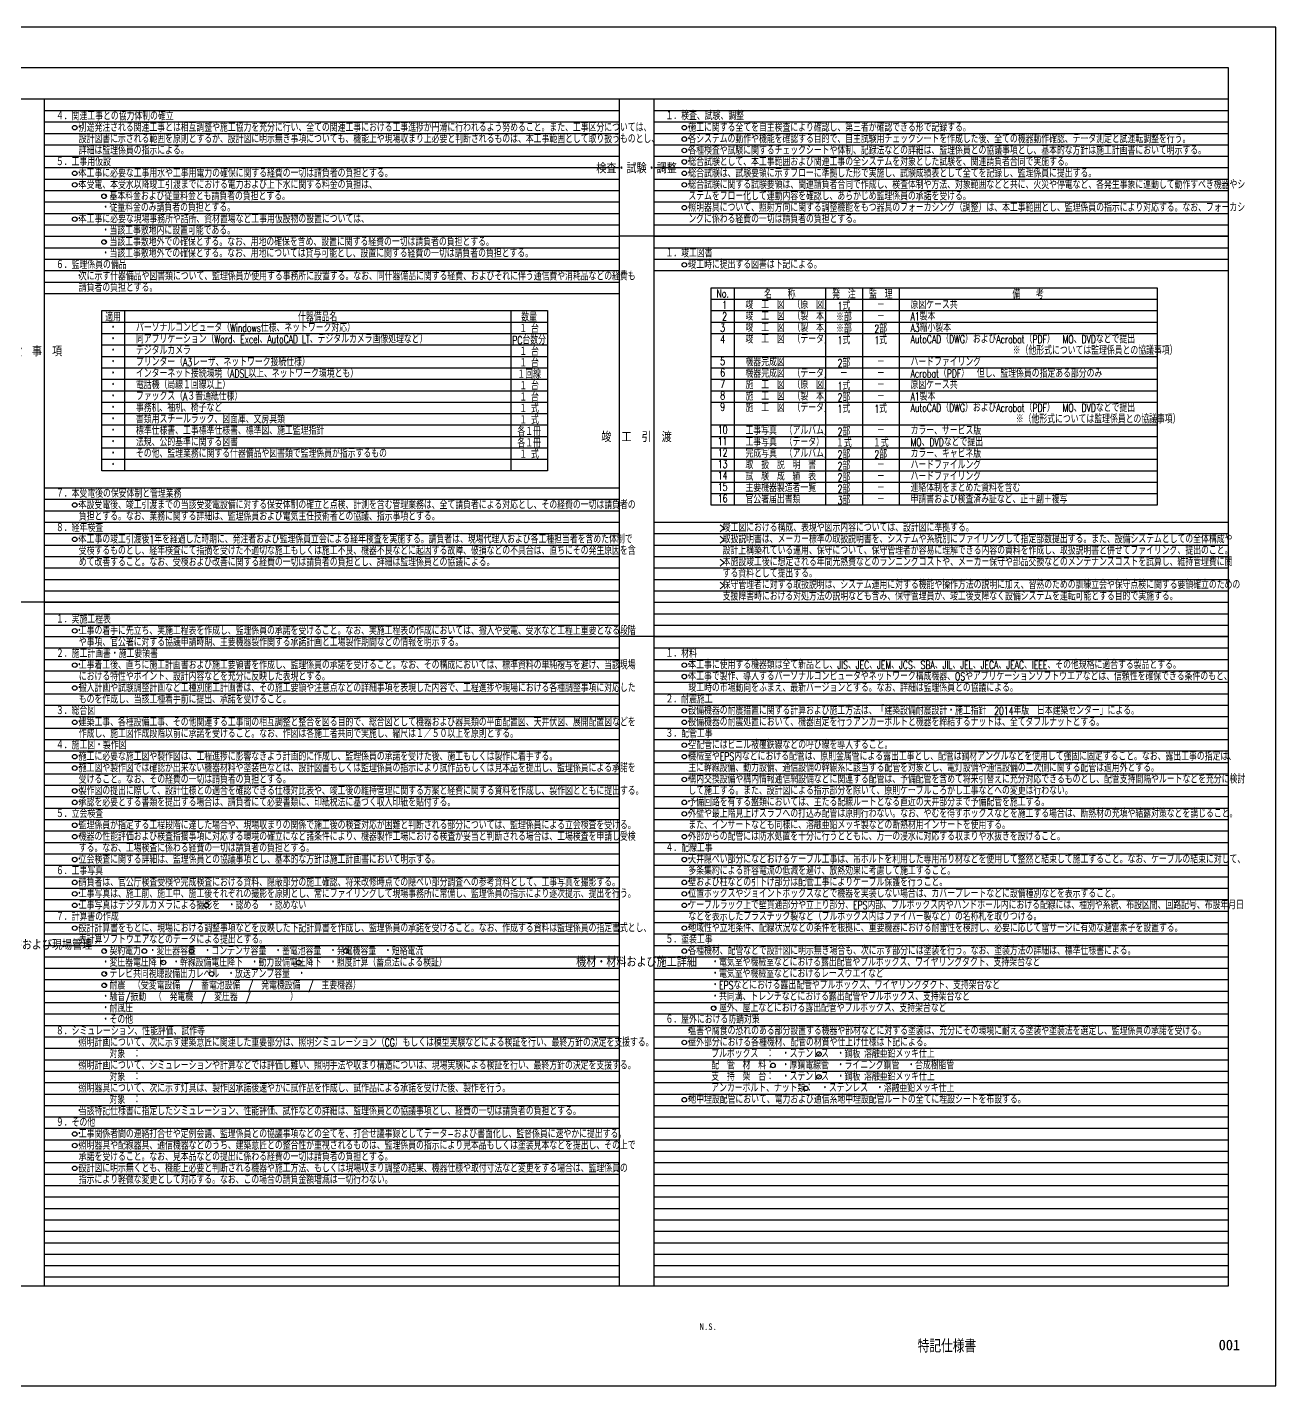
# Model space of a CAD drawing. Header units: millimetres. Extents: x -38 to 841, y 0 to 594.
# Drawn here: x 295 to 841, y 0 to 594 of the extents above; entities that cross this region are included whole.
import ezdxf
from ezdxf.enums import TextEntityAlignment as Align

# ---------------------------------------------------------------- set-up
doc = ezdxf.new("R2010")
doc.units = ezdxf.units.MM
doc.header["$LTSCALE"] = 0.2
doc.layers.get('Defpoints').update_dxf_attribs({"color": 5})
for name, color, linetype in [('1_文字', 3, 'Continuous'), ('1_罫線', 6, 'Continuous'), ('枠内記述', 3, 'Continuous')]:
    doc.layers.add(name, color=color, linetype=linetype)
doc.styles.get("Standard").update_dxf_attribs({"font": 'simplex.shx', "width": 0.8, "bigfont": 'extfont2.shx'})
doc.styles.add('standard V', font='simplex.shx', dxfattribs={"width": 0.8, "height": 3, "bigfont": 'bigfont.shx'})
doc.styles.add('ゴシック', font='MS Gothic.ttf', dxfattribs={"height": 4})

msp = doc.modelspace()

# ---------------------------------------------------------------- linework, layer by layer
at = {"layer": '1_文字', "color": 1, "linetype": 'Continuous'}
for centre in [(315.68, 550.08), (582.28, 550.08), (582.28, 545.08), (582.28, 540.08), (582.28, 535.08), (315.68, 530.08), (582.28, 530.08), (315.68, 525.08), (582.28, 525.08), (328.52, 520.08), (315.68, 510.08), (582.28, 515.08), (328.52, 500.08), (582.28, 490.08), (315.68, 385.08), (315.68, 370.08), (315.68, 330.08), (315.68, 315.08), (582.28, 315.08), (582.28, 310.08), (315.68, 305.08), (315.68, 290.08), (582.28, 295.08), (582.28, 290.08), (582.28, 280.08), (315.68, 275.08), (582.28, 275.08), (315.68, 270.08), (582.28, 265.08), (315.68, 260.08), (315.68, 255.08), (582.28, 255.08), (582.28, 250.08), (315.68, 245.08), (315.68, 240.08), (582.28, 240.08), (315.68, 230.08), (582.28, 230.08), (315.68, 220.08), (582.28, 220.08), (315.68, 215.08), (582.28, 215.08), (315.68, 210.08), (373.22, 210.08), (582.28, 210.08), (315.68, 200.08), (582.28, 200.08), (328.53, 190.08), (346.14, 190.08), (366.77, 190.08), (434.24, 190.08), (582.28, 190.08), (354.45, 185.08), (413.65, 185.08), (328.59, 180.08), (375.52, 180.08), (328.59, 175.08), (595.14, 165.08), (582.28, 150.08), (641.18, 145.08), (621.08, 140.08), (635.43, 130.08), (641.21, 135.08), (582.28, 125.08), (315.68, 110.08), (315.68, 105.08), (315.68, 95.08)]:
    msp.add_circle(centre, 1, dxfattribs=at)
at = {"layer": '1_罫線', "linetype": 'Continuous'}
for p, q in [((820.17, 562.58), (20.83, 562.58)), ((820.17, 502.58), (553.72, 502.58)), ((553.72, 342.58), (287.13, 342.58)), ((820.17, 327.58), (553.72, 327.58))]:
    msp.add_line(p, q, dxfattribs=at)
at = {"layer": '1_罫線', "color": 2, "linetype": 'Continuous'}
for p, q in [((302.46, 43.61), (302.46, 562.58)), ((569.06, 43.61), (569.06, 562.58)), ((594.06, 475.08), (789.06, 475.08)), ((327.46, 465.08), (522.46, 465.08))]:
    msp.add_line(p, q, dxfattribs=at)
at = {"layer": '1_罫線', "color": 9, "linetype": 'Continuous'}
for p, q in [((302.46, 557.58), (553.72, 557.58)), ((302.46, 552.58), (553.72, 552.58)), ((569.06, 557.58), (820.17, 557.58)), ((569.06, 552.58), (820.17, 552.58)), ((302.46, 547.58), (553.72, 547.58)), ((569.06, 547.58), (820.17, 547.58)), ((302.46, 542.58), (553.72, 542.58)), ((569.06, 542.58), (820.17, 542.58)), ((302.46, 537.58), (553.72, 537.58)), ((569.06, 537.58), (820.17, 537.58)), ((302.46, 532.58), (553.72, 532.58)), ((569.06, 532.58), (820.17, 532.58)), ((302.46, 527.58), (553.72, 527.58)), ((569.06, 527.58), (820.17, 527.58)), ((302.46, 522.58), (553.72, 522.58)), ((302.46, 517.58), (553.72, 517.58)), ((569.06, 522.58), (820.17, 522.58)), ((569.06, 517.58), (820.17, 517.58)), ((302.46, 512.58), (553.72, 512.58)), ((569.06, 512.58), (820.17, 512.58)), ((302.46, 507.58), (553.72, 507.58)), ((569.06, 507.58), (820.17, 507.58)), ((302.46, 502.58), (553.72, 502.58)), ((302.46, 497.58), (553.72, 497.58)), ((569.06, 497.58), (820.17, 497.58)), ((302.46, 492.58), (553.72, 492.58)), ((302.46, 487.58), (553.72, 487.58)), ((569.06, 492.58), (820.17, 492.58)), ((569.06, 487.58), (820.17, 487.58)), ((302.46, 482.58), (553.72, 482.58)), ((302.46, 477.58), (553.72, 477.58)), ((594.06, 470.08), (789.06, 470.08)), ((594.06, 465.08), (789.06, 465.08)), ((327.46, 460.08), (522.46, 460.08)), ((594.06, 460.08), (789.06, 460.08)), ((327.46, 455.08), (522.46, 455.08)), ((327.46, 450.08), (522.46, 450.08)), ((594.06, 450.08), (789.06, 450.08)), ((327.46, 445.08), (522.46, 445.08)), ((327.46, 440.08), (522.46, 440.08)), ((594.06, 445.08), (789.06, 445.08)), ((594.06, 440.08), (789.06, 440.08)), ((327.46, 435.08), (522.46, 435.08)), ((594.06, 435.08), (789.06, 435.08)), ((327.46, 430.08), (522.46, 430.08)), ((594.06, 430.08), (789.06, 430.08)), ((327.46, 425.08), (522.46, 425.08)), ((327.46, 420.08), (522.46, 420.08)), ((594.06, 420.08), (789.06, 420.08)), ((327.46, 415.08), (522.46, 415.08)), ((327.46, 410.08), (522.46, 410.08)), ((594.06, 415.08), (789.06, 415.08)), ((594.06, 410.08), (789.06, 410.08)), ((327.46, 405.08), (522.46, 405.08)), ((594.06, 405.08), (789.06, 405.08)), ((594.06, 400.08), (789.06, 400.08)), ((302.46, 392.58), (553.72, 392.58)), ((594.06, 395.08), (789.06, 395.08)), ((302.46, 387.58), (553.72, 387.58)), ((594.06, 390.08), (789.06, 390.08)), ((302.46, 382.58), (553.72, 382.58)), ((302.46, 377.58), (553.72, 377.58)), ((569.06, 377.58), (820.17, 377.58)), ((302.46, 372.58), (553.72, 372.58)), ((569.06, 372.58), (820.17, 372.58)), ((302.46, 367.58), (553.72, 367.58)), ((302.46, 362.58), (553.72, 362.58)), ((569.06, 367.58), (820.17, 367.58)), ((569.06, 362.58), (820.17, 362.58)), ((302.46, 357.58), (553.72, 357.58)), ((569.06, 357.58), (820.17, 357.58)), ((302.46, 352.58), (553.72, 352.58)), ((569.06, 352.58), (820.17, 352.58)), ((302.46, 347.58), (553.72, 347.58)), ((569.06, 347.58), (820.17, 347.58)), ((302.46, 342.58), (553.72, 342.58)), ((569.06, 342.58), (820.17, 342.58)), ((302.46, 337.58), (553.72, 337.58)), ((569.06, 337.58), (820.17, 337.58)), ((302.46, 332.58), (553.72, 332.58)), ((302.46, 327.58), (553.72, 327.58)), ((569.06, 332.58), (820.17, 332.58)), ((569.06, 327.58), (820.17, 327.58)), ((302.46, 322.58), (553.72, 322.58)), ((569.06, 322.58), (820.17, 322.58)), ((302.46, 317.58), (553.72, 317.58)), ((569.06, 317.58), (820.17, 317.58)), ((302.46, 312.58), (553.72, 312.58)), ((569.06, 312.58), (820.17, 312.58)), ((302.46, 307.58), (553.72, 307.58)), ((569.06, 307.58), (820.17, 307.58)), ((302.46, 302.58), (553.72, 302.58)), ((302.46, 297.58), (553.72, 297.58)), ((569.06, 302.58), (820.17, 302.58)), ((569.06, 297.58), (820.17, 297.58)), ((302.46, 292.58), (553.72, 292.58)), ((569.06, 292.58), (820.17, 292.58)), ((302.46, 287.58), (553.72, 287.58)), ((569.06, 287.58), (820.17, 287.58)), ((302.46, 282.58), (553.72, 282.58)), ((569.06, 282.58), (820.17, 282.58)), ((302.46, 277.58), (553.72, 277.58)), ((569.06, 277.58), (820.17, 277.58)), ((302.46, 272.58), (553.72, 272.58)), ((302.46, 267.58), (553.72, 267.58)), ((569.06, 272.58), (820.17, 272.58)), ((569.06, 267.58), (820.17, 267.58)), ((302.46, 262.58), (553.72, 262.58)), ((569.06, 262.58), (820.17, 262.58)), ((302.46, 257.58), (553.72, 257.58)), ((569.06, 257.58), (820.17, 257.58)), ((302.46, 252.58), (553.72, 252.58)), ((569.06, 252.58), (820.17, 252.58)), ((302.46, 247.58), (553.72, 247.58)), ((569.06, 247.58), (820.17, 247.58)), ((302.46, 242.58), (553.72, 242.58)), ((569.06, 242.58), (820.17, 242.58)), ((302.46, 237.58), (553.72, 237.58)), ((302.46, 232.58), (553.72, 232.58)), ((569.06, 237.58), (820.17, 237.58)), ((569.06, 232.58), (820.17, 232.58)), ((302.46, 227.58), (553.72, 227.58)), ((569.06, 227.58), (820.17, 227.58)), ((302.46, 222.58), (553.72, 222.58)), ((569.06, 222.58), (820.17, 222.58)), ((302.46, 217.58), (553.72, 217.58)), ((569.06, 217.58), (820.17, 217.58)), ((302.46, 212.58), (553.72, 212.58)), ((569.06, 212.58), (820.17, 212.58)), ((302.46, 207.58), (553.72, 207.58)), ((302.46, 202.58), (553.72, 202.58)), ((569.06, 207.58), (820.17, 207.58)), ((569.06, 202.58), (820.17, 202.58)), ((302.46, 197.58), (553.72, 197.58)), ((569.06, 197.58), (820.17, 197.58)), ((302.46, 192.58), (553.72, 192.58)), ((569.06, 192.58), (820.17, 192.58)), ((302.46, 187.58), (553.72, 187.58)), ((569.06, 187.58), (820.17, 187.58)), ((302.46, 182.58), (553.72, 182.58)), ((569.06, 182.58), (820.17, 182.58)), ((302.46, 177.58), (553.72, 177.58)), ((302.46, 172.58), (553.72, 172.58)), ((569.06, 177.58), (820.17, 177.58)), ((569.06, 172.58), (820.17, 172.58)), ((302.46, 167.58), (553.72, 167.58)), ((569.06, 167.58), (820.17, 167.58)), ((302.46, 162.58), (553.72, 162.58)), ((569.06, 162.58), (820.17, 162.58)), ((302.46, 157.58), (553.72, 157.58)), ((569.06, 157.58), (820.17, 157.58)), ((302.46, 152.58), (553.72, 152.58)), ((569.06, 152.58), (820.17, 152.58)), ((302.46, 147.58), (553.72, 147.58)), ((302.46, 142.58), (553.72, 142.58)), ((569.06, 147.58), (820.17, 147.58)), ((569.06, 142.58), (820.17, 142.58)), ((302.46, 137.58), (553.72, 137.58)), ((569.06, 137.58), (820.17, 137.58)), ((302.46, 132.58), (553.72, 132.58)), ((569.06, 132.58), (820.17, 132.58)), ((302.46, 127.58), (553.72, 127.58)), ((569.06, 127.58), (820.17, 127.58)), ((302.46, 122.58), (553.72, 122.58)), ((569.06, 122.58), (820.17, 122.58)), ((302.46, 117.58), (553.72, 117.58)), ((569.06, 117.58), (820.17, 117.58)), ((302.46, 112.58), (553.72, 112.58)), ((302.46, 107.58), (553.72, 107.58)), ((569.06, 112.58), (820.17, 112.58)), ((569.06, 107.58), (820.17, 107.58)), ((302.46, 102.58), (553.72, 102.58)), ((569.06, 102.58), (820.17, 102.58)), ((302.46, 97.58), (553.72, 97.58)), ((569.06, 97.58), (820.17, 97.58)), ((302.46, 92.58), (553.72, 92.58)), ((569.06, 92.58), (820.17, 92.58)), ((302.46, 87.58), (553.72, 87.58)), ((569.06, 87.58), (820.17, 87.58)), ((302.46, 82.58), (553.72, 82.58)), ((302.46, 77.58), (553.72, 77.58)), ((569.06, 82.58), (820.17, 82.58)), ((569.06, 77.58), (820.17, 77.58)), ((302.46, 72.58), (553.72, 72.58)), ((569.06, 72.58), (820.17, 72.58)), ((302.46, 67.58), (553.72, 67.58)), ((569.06, 67.58), (820.17, 67.58)), ((302.46, 62.58), (553.72, 62.58)), ((569.06, 62.58), (820.17, 62.58)), ((302.46, 57.58), (553.72, 57.58)), ((569.06, 57.58), (820.17, 57.58)), ((302.46, 52.58), (553.72, 52.58)), ((302.46, 47.58), (553.72, 47.58)), ((569.06, 52.58), (820.17, 52.58)), ((569.06, 47.58), (820.17, 47.58))]:
    msp.add_line(p, q, dxfattribs=at)
at = {"layer": '1_罫線', "color": 7, "linetype": 'Continuous'}
msp.add_line((569.06, 502.58), (820.17, 502.58), dxfattribs=at)
at = {"layer": '1_罫線', "color": 3, "linetype": 'Continuous'}
for p, q in [((604.06, 480.08), (604.06, 385.08)), ((644.06, 480.08), (644.06, 385.08)), ((660.15, 480.08), (660.15, 385.08)), ((676.24, 480.08), (676.24, 385.08)), ((337.46, 470.08), (337.46, 400.08)), ((506.37, 470.08), (506.37, 400.08))]:
    msp.add_line(p, q, dxfattribs=at)
at = {"layer": '1_罫線', "linetype": 'Continuous'}
msp.add_lwpolyline([(20.83, 576.37), (820.17, 576.37), (820.17, 43.61), (20.83, 43.61)], close=True, dxfattribs=at)
msp.add_lwpolyline([(553.72, 562.58), (553.72, 43.61)], dxfattribs=at)
at = {"layer": '1_罫線', "color": 2, "linetype": 'Continuous'}
for points in [[(594.06, 480.08), (789.06, 480.08), (789.06, 385.08), (594.06, 385.08)], [(327.46, 470.08), (522.46, 470.08), (522.46, 400.08), (327.46, 400.08)]]:
    msp.add_lwpolyline(points, close=True, dxfattribs=at)
at = {"layer": 'Defpoints'}
msp.add_lwpolyline([(0, 0), (841, 0), (841, 594), (0, 594)], close=True, dxfattribs=at)
at = {"layer": 'Defpoints', "linetype": 'Continuous', "lineweight": 0}
msp.add_lwpolyline([(0, 0), (841, 0), (841, 594), (0, 594)], close=True, dxfattribs=at)

# ---------------------------------------------------------------- texts
at = {"layer": '1_文字', "linetype": 'Continuous', "width": 0.7}
for s, p in [('４．関連工事との協力体制の確立', (307.46, 555.08)), ('１．検査、試験、調整', (574.06, 555.17)), ('\u3000 \u3000・', (307.46, 550.08)), ('別途発注される関連工事とは相互調整や施工協力を充分に行い、全ての関連工事における工事進捗が円滑に行われるよう努めること。また、工事区分については、', (317.46, 550.08)), ('設計図書に示される範囲を原則とするが、設計図に明示無き事項についても、機能上や現場収まり上必要と判断されるものは、本工事範囲として取り扱うものとし、', (317.46, 545.08)), ('\u3000 \u3000・', (574.06, 550.08)), ('各システムの動作や機能を確認する目的で、自主試験用チェックシートを作成した後、全ての機器動作確認、データ測定と試運転調整を行う。', (584.06, 545.08)), ('施工に関する全てを自主検査により確認し、第三者が確認できる形で記録する。', (584.06, 550.08)), ('詳細は監理係員の指示による。', (317.46, 540.08)), ('\u3000 \u3000・', (574.06, 545.08)), ('\u3000 \u3000・', (574.06, 540.08)), ('各種検査や試験に関するチェックシートや体制、記録法などの詳細は、監理係員との協議事項とし、基本的な方針は施工計画書において明示する。', (584.06, 540.08)), ('５．工事用仮設', (307.46, 535.08)), ('\u3000 \u3000・', (574.06, 535.08)), ('総合試験として、本工事範囲および関連工事の全システムを対象とした試験を、関連請負者合同で実施する。', (584.06, 535.08)), ('\u3000 \u3000・', (307.46, 530.08)), ('本工事に必要な工事用水や工事用電力の確保に関する経費の一切は請負者の負担とする。', (317.46, 530.08)), ('\u3000 \u3000・', (574.06, 530.08)), ('総合試験は、試験要領に示すフローに準拠した形で実施し、試験成績表として全てを記録し、監理係員に提出する。', (584.06, 530.08)), ('\u3000\u3000 ・', (307.46, 525.08)), ('本受電、本受水以降竣工引渡までにおける電力および上下水に関する料金の負担は、', (317.46, 525.08)), ('\u3000 \u3000・', (574.06, 525.08)), ('総合試験に関する試験要領は、関連請負者合同で作成し、検査体制や方法、対象範囲などと共に、火災や停電など、各発生事象に連動して動作すべき機器やシ', (584.06, 525.08)), ('・基本料金および従量料金とも請負者の負担とする。', (327.46, 520.08)), ('・従量料金のみ請負者の負担とする。', (327.46, 515.08)), ('照明器具について、照射方向に関する調整機能をもつ器具のフォーカシング（調整）は、本工事範囲とし、監理係員の指示により対応する。なお、フォーカシ', (584.06, 515.08)), ('ステムをフロー化して連動内容を確認し、あらかじめ監理係員の承諾を受ける。', (584.06, 520.08)), ('本工事に必要な現場事務所や詰所、資材置場など工事用仮設物の設置については、', (317.46, 510.08)), ('\u3000 \u3000・', (574.06, 515.08)), ('ングに係わる経費の一切は請負者の負担とする。', (584.06, 510.08)), ('\u3000\u3000 ・', (307.46, 510.08)), ('・当該工事敷地内に設置可能である。', (327.46, 505.08)), ('・当該工事敷地外での確保とする。なお、用地の確保を含め、設置に関する経費の一切は請負者の負担とする。', (327.46, 500.08)), ('・当該工事敷地外での確保とする。なお、用地については貸与可能とし、設置に関する経費の一切は請負者の負担とする。', (327.46, 495.08)), ('１．竣工図書', (574.06, 495.17)), ('６．監理係員の備品', (307.46, 490.08)), ('次に示す什器備品や図書類について、監理係員が使用する事務所に設置する。なお、同什器備品に関する経費、およびそれに伴う通信費や消耗品などの経費も', (317.46, 485.08)), ('\u3000 \u3000・', (574.06, 490.17)), ('竣工時に提出する図書は下記による。', (584.06, 490.17)), ('\u3000\u3000 ・', (307.46, 485.08)), ('請負者の負担とする。', (317.46, 480.08)), ('竣\u3000工\u3000図\u3000（原\u3000図）', (609.06, 472.58)), ('竣\u3000工\u3000図\u3000（製\u3000本）', (609.06, 467.58)), ('原図ケース共', (681.24, 472.58)), ('A1製本', (681.24, 467.58)), ('パーソナルコンピュータ（Windows仕様、ネットワーク対応）', (342.46, 462.58)), ('竣\u3000工\u3000図\u3000（製\u3000本）', (609.06, 462.58)), ('A3縮小製本', (681.24, 462.58)), ('同アプリケーション（Word、Excel、AutoCAD LT、デジタルカメラ画像処理など）', (342.46, 457.58)), ('竣\u3000工\u3000図\u3000（データ）', (609.06, 457.58)), ('AutoCAD（DWG）およびAcrobat（PDF）\u3000MO、DVDなどで提出', (681.24, 457.58)), ('デジタルカメラ', (342.46, 452.58)), ('※（他形式については監理係員との協議事項）', (725.94, 452.58)), ('プリンター（A3レーザ、ネットワーク接続仕様）', (342.46, 447.58)), ('機器完成図\u3000', (609.06, 447.58)), ('ハードファイリング', (681.24, 447.58)), ('電話機（局線１回線以上）', (342.46, 437.58)), ('インターネット接続環境（ADSL以上、ネットワーク環境とも）', (342.46, 442.58)), ('機器完成図\u3000（データ）', (609.06, 442.58)), ('施\u3000工\u3000図\u3000（原\u3000図）', (609.06, 437.58)), ('原図ケース共', (681.24, 437.58)), ('Acrobat（PDF）\u3000但し、監理係員の指定ある部分のみ', (681.24, 442.58)), ('ファックス（A３普通紙仕様）', (342.46, 432.58)), ('施\u3000工\u3000図\u3000（製\u3000本）', (609.06, 432.58)), ('A1製本', (681.24, 432.58)), ('事務机、袖机、椅子など', (342.46, 427.58)), ('施\u3000工\u3000図\u3000（データ）', (609.06, 427.58)), ('AutoCAD（DWG）およびAcrobat（PDF）\u3000MO、DVDなどで提出', (681.24, 427.58)), ('書類用スチールラック、図面庫、文房具類', (342.46, 422.58)), ('\u3000※（他形式については監理係員との協議事項）', (723.85, 422.58)), ('標準仕様書、工事標準仕様書、標準図、施工監理指針', (342.46, 417.58)), ('工事写真\u3000（アルバム）', (609.06, 417.58)), ('カラー、サービス版', (681.24, 417.58)), ('法規、公的基準に関する図書', (342.46, 412.58)), ('工事写真\u3000（データ）', (609.06, 412.58)), ('MO、DVDなどで提出\u3000', (681.24, 412.58)), ('その他、監理業務に関する什器備品や図書類で監理係員が指示するもの', (342.46, 407.58)), ('取\u3000扱\u3000説\u3000明\u3000書', (609.06, 402.58)), ('完成写真\u3000（アルバム）', (609.06, 407.58)), ('ハードファイルング', (681.24, 402.58)), ('カラー、キャビネ版', (681.24, 407.58)), ('試\u3000験\u3000成\u3000績\u3000表', (609.06, 397.58)), ('ハードファイリング', (681.24, 397.58)), ('７．本受電後の保安体制と管理業務', (307.46, 390.08)), ('主要機器製造者一覧', (609.06, 392.58)), ('連絡体制をまとめた資料を含む', (681.24, 392.58)), ('本設受電後、竣工引渡までの当該受変電設備に対する保安体制の確立と点検、計測を含む管理業務は、全て請負者による対応とし、その経費の一切は請負者の', (317.46, 385.08)), ('官公署届出書類', (609.06, 387.58)), ('申請書および検査済み証など、正＋副＋複写', (681.24, 387.58)), ('\u3000\u3000 ・', (307.46, 385.08)), ('負担とする。なお、業務に関する詳細は、監理係員および電気主任技術者との協議、指示事項とする。', (317.46, 380.08)), ('８．経年検査', (307.46, 375.08)), ('\u3000 \u3000>', (589.06, 375.17)), ('竣工図における構成、表現や図示内容については、設計図に準拠する。', (599.06, 375.17)), ('\u3000\u3000 ・', (307.46, 370.08)), ('本工事の竣工引渡後1年を経過した時期に、発注者および監理係員立会による経年検査を実施する。請負者は、現場代理人および各工種担当者を含めた体制で', (317.46, 370.08)), ('\u3000 \u3000>', (589.06, 370.17)), ('取扱説明書は、メーカー標準の取扱説明書を、システムや系統別にファイリングして指定部数提出する。また、設備システムとしての全体構成や', (599.06, 370.17)), ('受検するものとし、経年検査にて指摘を受けた不適切な施工もしくは施工不良、機器不良などに起因する故障、破損などの不具合は、直ちにその発生原因を含', (317.46, 365.08)), ('設計上構築れている運用、保守について、保守管理者が容易に理解できる内容の資料を作成し、取扱説明書と併せてファイリング、提出のこと。', (599.06, 365.17)), ('めて改善すること。なお、受検および改善に関する経費の一切は請負者の負担とし、詳細は監理係員との協議による。', (317.46, 360.08)), ('\u3000 \u3000>', (589.06, 360.17)), ('本施設竣工後に想定される年間光熱費などのランニングコストや、メーカー保守や部品交換などのメンテナンスコストを試算し、維持管理費に関', (599.06, 360.17)), ('する資料として提出する。', (599.06, 355.17)), ('\u3000 \u3000>', (589.06, 350.17)), ('保守管理者に対する取扱説明は、システム運用に対する機能や操作方法の説明に加え、習熟のための訓練立会や保守点検に関する要領確立のための', (599.06, 350.17)), ('支援障害時における対処方法の説明なども含み、保守管理員が、竣工後支障なく設備システムを運転可能とする目的で実施する。', (599.06, 345.17)), ('１．実施工程表', (307.46, 335.08)), ('\u3000\u3000 ・', (307.46, 330.08)), ('工事の着手に先立ち、実施工程表を作成し、監理係員の承諾を受けること。なお、実施工程表の作成においては、搬入や受電、受水など工程上重要となる段階', (317.46, 330.08)), ('や事項、官公署に対する協議申請時期、主要機器製作関する承諾計画と工場製作期間などの情報を明示する。', (317.46, 325.08)), ('２．施工計画書・施工要領書', (307.46, 320.08)), ('１．材料', (574.06, 320.17)), ('\u3000\u3000 ・', (307.46, 315.08)), ('工事着工後、直ちに施工計画書および施工要領書を作成し、監理係員の承諾を受けること。なお、その構成においては、標準資料の単純複写を避け、当該現場', (317.46, 315.08)), ('\u3000 \u3000・', (574.06, 315.17)), ('本工事に使用する機器類は全て新品とし、JIS、JEC、JEM、JCS、SBA、JIL、JEL、JECA、JEAC、IEEE、その他規格に適合する製品とする。', (584.06, 315.17)), ('における特性やポイント、設計内容などを充分に反映した表現とする。', (317.46, 310.08)), ('\u3000 \u3000・', (574.06, 310.17)), ('本工事で製作、導入するパーソナルコンピュータやネットワーク構成機器、OSやアプリケーションソフトウエアなどは、信頼性を確保できる条件のもと、', (584.06, 310.17)), ('\u3000\u3000 ・', (307.46, 305.08)), ('搬入計画や試験調整計画など工種別施工計画書は、その施工要領や注意点などの詳細事項を表現した内容で、工程進捗や現場における各種調整事項に対応した', (317.46, 305.08)), ('竣工時の市場動向をふまえ、最新バージョンとする。なお、詳細は監理係員との協議による。', (584.06, 305.17)), ('３．総合図', (307.46, 295.08)), ('ものを作成し、当該工種着手前に提出、承諾を受けること。', (317.46, 300.08)), ('２．耐震施工', (574.06, 300.17)), ('設備機器の耐震措置に関する計算および施工方法は、「建築設備耐震設計・施工指針\u30002014年版\u3000日本建築センター」による。', (584.06, 295.17)), ('建築工事、各種設備工事、その他関連する工事間の相互調整と整合を図る目的で、総合図として機器および器具類の平面配置図、天井伏図、展開配置図などを', (317.46, 290.08)), ('\u3000 \u3000・', (574.06, 295.17)), ('設備機器の耐震処置において、機器固定を行うアンカーボルトと機器を締結するナットは、全てダブルナットとする。', (584.06, 290.17)), ('\u3000\u3000 ・', (307.46, 290.08)), ('作成し、施工図作成段階以前に承諾を受けること。なお、作図は各施工者共同で実施し、縮尺は１／５０以上を原則とする。', (317.46, 285.08)), ('３．配管工事', (574.06, 285.17)), ('\u3000 \u3000・', (574.06, 290.17)), ('４．施工図・製作図', (307.46, 280.08)), ('\u3000 \u3000・', (574.06, 280.17)), ('空配管にはビニル被覆鉄線などの呼び線を導入すること。', (584.06, 280.17)), ('\u3000\u3000 ・', (307.46, 275.08)), ('施工に必要な施工図や製作図は、工程進捗に影響なきよう計画的に作成し、監理係員の承諾を受けた後、施工もしくは製作に着手する。', (317.46, 275.08)), ('\u3000 \u3000・', (574.06, 275.17)), ('機械室やEPS内などにおける配管は、原則金属管による露出工事とし、配管は鋼材アングルなどを使用して強固に固定すること。なお、露出工事の指定は、', (584.06, 275.17)), ('\u3000\u3000 ・', (307.46, 270.08)), ('施工図や製作図では確認が出来ない機器材料や塗装色などは、設計図書もしくは監理係員の指示により試作品もしくは見本品を提出し、監理係員による承諾を', (317.46, 270.08)), ('構内交換設備や構内情報通信網設備などに関連する配管は、予備配管を含めて将来引替えに充分対応できるものとし、配管支持間隔やルートなどを充分に検討', (584.06, 265.17)), ('主に幹線設備、動力設備、通信設備の幹線系に該当する配管を対象とし、電灯設備や通信設備の二次側に関する配管は適用外とする。', (584.06, 270.17)), ('製作図の提出に際して、設計仕様との適合を確認できる仕様対比表や、竣工後の維持管理に関する方案と経費に関する資料を作成し、製作図とともに提出する。', (317.46, 260.08)), ('受けること。なお、その経費の一切は請負者の負担とする。', (317.46, 265.08)), ('\u3000 \u3000・', (574.06, 265.17)), ('して施工する。また、設計図による指示部分を除いて、原則ケーブルころがし工事などへの変更は行わない。', (584.06, 260.17)), ('\u3000\u3000 ・', (307.46, 260.08)), ('\u3000\u3000 ・', (307.46, 255.08)), ('承認を必要とする書類を提出する場合は、請負者にて必要書類に、印紙税法に基づく収入印紙を貼付する。', (317.46, 255.08)), ('\u3000 \u3000・', (574.06, 255.17)), ('予備回路を有する盤類においては、主たる配線ルートとなる直近の天井部分まで予備配管を施工する。', (584.06, 255.17)), ('５．立会検査', (307.46, 250.08)), ('\u3000 \u3000・', (574.06, 250.17)), ('外壁や最上階見上げスラブへの打込み配管は原則行わない。なお、やむを得ずボックスなどを施工する場合は、断熱材の充填や結露対策などを講じること。', (584.06, 250.17)), ('\u3000\u3000 ・', (307.46, 245.08)), ('監理係員が指定する工程段階に達した場合や、現場収まりの関係で施工後の検査対応が困難と判断される部分については、監理係員による立会検査を受ける。', (317.46, 245.08)), ('また、インサートなども同様に、溶融亜鉛メッキ製などの断熱材用インサートを使用する。', (584.06, 245.17)), ('\u3000\u3000 ・', (307.46, 240.08)), ('機器の性能評価および検査指摘事項に対応する環境の確立になど諸条件により、機器製作工場における検査が妥当と判断される場合は、工場検査を申請し受検', (317.46, 240.08)), ('\u3000 \u3000・', (574.06, 240.17)), ('外部からの配管には防水処置を十分に行うとともに、万一の浸水に対応する収まりや水抜きを設けること。', (584.06, 240.17)), ('立会検査に関する詳細は、監理係員との協議事項とし、基本的な方針は施工計画書において明示する。', (317.46, 230.08)), ('する。なお、工場検査に係わる経費の一切は請負者の負担とする。', (317.46, 235.08)), ('４．配線工事', (574.06, 235.17)), ('天井隠ぺい部分になどおけるケーブル工事は、吊ボルトを利用した専用吊り材などを使用して整然と結束して施工すること。なお、ケーブルの結束に対して、', (584.06, 230.17)), ('６．工事写真', (307.46, 225.08)), ('\u3000\u3000 ・', (307.46, 230.08)), ('\u3000 \u3000・', (574.06, 230.17)), ('多条集約による許容電流の低減を避け、放熱効果に考慮して施工すること。', (584.06, 225.17)), ('\u3000\u3000 ・', (307.46, 220.08)), ('請負者は、官公庁検査受検や完成検査における資料、隠蔽部分の施工確認、将来改修時点での隠ぺい部分調査への参考資料として、工事写真を撮影する。', (317.46, 220.08)), ('\u3000 \u3000・', (574.06, 220.17)), ('壁および柱などの引下げ部分は配管工事によりケーブル保護を行うこと。', (584.06, 220.17)), ('\u3000\u3000 ・', (307.46, 215.08)), ('工事写真は、施工前、施工中、施工後それぞれの撮影を原則とし、常にファイリングして現場事務所に常備し、監理係員の指示により逐次提示、提出を行う。', (317.46, 215.08)), ('\u3000 \u3000・', (574.06, 215.17)), ('位置ボックスやジョイントボックスなどで機器を実装しない場合は、カバープレートなどに設備種別などを表示すること。', (584.06, 215.17)), ('\u3000\u3000 ・', (307.46, 210.08)), ('工事写真はデジタルカメラによる撮影を\u3000・認める\u3000・認めない', (317.46, 210.08)), ('\u3000 \u3000・', (574.06, 210.17)), ('ケーブルラック上で壁貫通部分や立上り部分、EPS内部、プルボックス内やハンドホール内における配線には、種別や系統、布設区間、回路記号、布設年月日', (584.06, 210.17)), ('７．計算書の作成', (307.46, 205.08)), ('設計計算書をもとに、現場における調整事項などを反映した下記計算書を作成し、監理係員の承諾を受けること。なお、作成する資料は監理係員の指定書式とし、', (317.46, 200.08)), ('地域性や立地条件、配線状況などの条件を根拠に、重要機器における耐雷性を検討し、必要に応じて雷サージに有効な避雷素子を設置する。', (584.06, 200.17)), ('などを表示したプラスチック製など（プルボックス内はファイバー製など）の名称札を取りつける。', (584.06, 205.17)), ('\u3000\u3000 ・', (307.46, 200.08)), ('表計算ソフトウエアなどのデータによる提出とする。', (317.46, 195.08)), ('５．塗装工事', (574.06, 195.17)), ('\u3000 \u3000・', (574.06, 200.17)), ('・契約電力\u3000・変圧器容量\u3000・コンデンサ容量\u3000・蓄電池容量\u3000・発電機容量\u3000・短絡電流', (327.46, 190.08)), ('\u3000 \u3000・', (574.06, 190.17)), ('各種機材、配管などで設計図に明示無き場合も、次に示す部分には塗装を行う。なお、塗装方法の詳細は、標準仕様書による。', (584.06, 190.17)), ('・変圧器電圧降下\u3000・幹線設備電圧降下\u3000・動力設備電圧降下\u3000・照度計算（蓄点法による検証）', (327.46, 185.08)), ('・電気室や機械室などにおける露出配管やプルボックス、ワイヤリングダクト、支持架台など', (594.06, 185.17)), ('・テレビ共同視聴設備出力レベル\u3000・放送アンプ容量\u3000・', (327.46, 180.08)), ('・電気室や機械室などにおけるレースウエイなど', (594.06, 180.17)), ('・耐震\u3000（受変電設備\u3000/\u3000蓄電池設備\u3000/\u3000発電機設備\u3000/\u3000主要機器）', (327.46, 175.08)), ('・騒音/振動\u3000（\u3000発電機\u3000/\u3000変圧器\u3000/\u3000\u3000\u3000\u3000\u3000）', (327.46, 170.08)), ('・EPSなどにおける露出配管やプルボックス、ワイヤリングダクト、支持架台など', (594.06, 175.17)), ('・共同溝、トレンチなどにおける露出配管やプルボックス、支持架台など', (594.06, 170.17)), ('・耐風圧', (327.46, 165.08)), ('・屋外、屋上などにおける露出配管やプルボックス、支持架台など', (594.06, 165.17)), ('・その他', (327.46, 160.08)), ('６．屋外における防錆対策', (574.06, 160.17)), ('８．シミュレーション、性能評価、試作等', (307.46, 155.08)), ('\u3000 \u3000・', (574.06, 155.17)), ('塩害や腐食の恐れのある部分設置する機器や部材などに対する塗装は、充分にその環境に耐える塗装や塗装法を選定し、監理係員の承諾を受ける。', (584.06, 155.17)), ('\u3000\u3000 ・', (307.46, 150.08)), ('照明計画について、次に示す建築意匠に関連した重要部分は、照明シミュレーション（CG）もしくは模型実験などによる検証を行い、最終方針の決定を支援する。', (317.46, 150.08)), ('\u3000 \u3000・', (574.06, 150.17)), ('屋外部分における各種機材、配管の材質や仕上げ仕様は下記による。', (584.06, 150.17)), ('\u3000対象\u3000：\u3000', (327.46, 145.08)), ('プルボックス\u3000：\u3000・ステンレス\u3000・鋼板 溶融亜鉛メッキ仕上', (594.06, 145.17)), ('\u3000\u3000 ・', (307.46, 140.08)), ('照明計画について、シミュレーションや計算などでは評価し難い、照明手法や収まり構造についは、現場実験による検証を行い、最終方針の決定を支援する。', (317.46, 140.08)), ('\u3000対象\u3000：\u3000', (327.46, 135.08)), ('支\u3000持\u3000架\u3000台：\u3000・ステンレス\u3000・鋼板 溶融亜鉛メッキ仕上', (594.06, 135.17)), ('配\u3000管\u3000材\u3000料：\u3000・厚鋼電線管\u3000・ライニング鋼管\u3000・合成樹脂管', (594.06, 140.17)), ('\u3000\u3000 ・', (307.46, 130.08)), ('照明器具について、次に示す灯具は、製作図承諾後速やかに試作品を作成し、試作品による承諾を受けた後、製作を行う。', (317.46, 130.08)), ('アンカーボルト、ナット類：\u3000・ステンレス\u3000・溶融亜鉛メッキ仕上', (594.06, 130.17)), ('\u3000対象\u3000：', (327.46, 125.08)), ('\u3000 \u3000・', (574.06, 125.17)), ('地中埋設配管において、電力および通信系地中埋設配管ルートの全てに埋設シートを布設する。', (584.06, 125.17)), ('\u3000\u3000 ・', (307.46, 120.08)), ('当該特記仕様書に指定したシミュレーション、性能評価、試作などの詳細は、監理係員との協議事項とし、経費の一切は請負者の負担とする。', (317.46, 120.08)), ('９．その他', (307.46, 115.08)), ('\u3000\u3000 ・', (307.46, 110.08)), ('照明器具や配線器具、通信機器などのうち、建築意匠との整合性が重視されるものは、監理係員の指示により見本品もしくは塗装見本などを提出し、その上で', (317.46, 105.08)), ('工事関係者間の連絡打合せや定例会議、監理係員との協議事項などの全てを、打合せ議事録としてデータ-および書面化し、監督係員に速やかに提出する。', (317.46, 110.08)), ('\u3000\u3000 ・', (307.46, 105.08)), ('承諾を受けること。なお、見本品などの提出に係わる経費の一切は請負者の負担とする。', (317.46, 100.08)), ('\u3000\u3000 ・', (307.46, 95.08)), ('設計図に明示無くとも、機能上必要と判断される機器や施工方法、もしくは現場収まり調整の結果、機器仕様や取付寸法など変更をする場合は、監理係員の', (317.46, 95.08)), ('指示により軽微な変更として対応する。なお、この場合の請負金額増減は一切行わない。', (317.46, 90.08))]:
    msp.add_text(s, height=3.5, dxfattribs=at).set_placement(p, align=Align.MIDDLE_LEFT)
at = {"layer": '1_文字', "linetype": 'Continuous', "style": 'standard V'}
for s, p in [('検査・試験・調整', (561.39, 532.58)), ('一\u3000般\u3000事\u3000項', (294.79, 452.58)), ('竣\u3000工\u3000引\u3000渡', (561.39, 415.08)), ('工事関係図書および現場管理', (294.73, 193.09)), ('機材・材料および施工詳細', (561.39, 185.59))]:
    msp.add_text(s, height=4, dxfattribs=at).set_placement(p, align=Align.MIDDLE)
at = {"layer": '1_文字', "linetype": 'Continuous', "width": 0.7}
for s, p in [('No.', (599.06, 477.58)), ('名\u3000\u3000称', (624.06, 477.58)), ('発\u3000注', (652.1, 477.58)), ('監\u3000理', (668.2, 477.58)), ('備\u3000\u3000考', (732.65, 477.53)), ('適用', (332.46, 467.58)), ('什器備品名', (421.91, 467.58)), ('数量', (514.41, 467.58)), (' 2', (599.06, 467.58)), (' 1', (599.06, 472.58)), ('※部', (652.1, 467.58)), ('1式', (652.1, 472.58)), ('－', (668.2, 472.58)), ('１ 台', (514.41, 462.58)), ('3', (599.06, 462.58)), ('※部', (652.1, 462.58)), ('2部', (668.2, 462.58)), ('－', (668.2, 467.58)), ('・', (332.46, 462.58)), ('・', (332.46, 457.58)), ('PC台数分', (514.41, 457.58)), ('4', (599.06, 457.58)), ('1式', (652.1, 457.58)), ('1式', (668.2, 457.58)), ('・', (332.46, 452.58)), ('１ 台', (514.41, 452.58)), ('・', (332.46, 447.58)), ('１ 台', (514.41, 447.58)), ('5', (599.06, 448.01)), ('2部', (652.1, 447.58)), ('－', (668.2, 447.58)), ('・', (332.46, 442.58)), ('１回線', (514.41, 442.58)), ('7', (599.06, 438.01)), ('6', (599.06, 443.01)), ('－', (652.1, 442.58)), ('－', (668.2, 442.58)), ('・', (332.46, 437.58)), ('１ 台', (514.41, 437.58)), ('１ 台', (514.41, 432.58)), ('8', (599.06, 433.01)), ('2部', (652.1, 432.58)), ('1式', (652.1, 437.58)), ('－', (668.2, 437.58)), ('・', (332.46, 432.58)), ('・', (332.46, 427.58)), ('１ 式', (514.41, 427.58)), ('9', (599.06, 428.01)), ('1式', (652.1, 427.58)), ('1式', (668.2, 427.58)), ('－', (668.2, 432.58)), ('・', (332.46, 422.58)), ('１ 式', (514.41, 422.58)), ('・', (332.46, 417.58)), ('各１冊', (514.41, 417.58)), ('10', (599.06, 418.01)), ('2部', (652.1, 417.58)), ('－', (668.2, 417.58)), ('・', (332.46, 412.58)), ('各１冊', (514.41, 412.58)), ('11', (599.06, 413.01)), ('１式', (652.1, 412.58)), ('１式', (668.2, 412.58)), ('・', (332.46, 407.58)), ('１ 式', (514.41, 407.58)), ('12', (599.06, 408.01)), ('13', (599.06, 403.01)), ('2部', (652.1, 407.58)), ('2部', (652.1, 402.58)), ('2部', (668.2, 407.58)), ('・', (332.46, 402.58)), ('14', (599.06, 398.01)), ('2部', (652.1, 397.58)), ('－', (668.2, 402.58)), ('15', (599.06, 393.01)), ('2部', (652.1, 392.58)), ('－', (668.2, 397.58)), ('－', (668.2, 392.58)), ('16', (599.06, 388.01)), ('3部', (652.1, 387.58)), ('－', (668.2, 387.58))]:
    msp.add_text(s, height=3.5, dxfattribs=at).set_placement(p, align=Align.MIDDLE)
at = {"layer": 'Defpoints', "style": 'ゴシック'}
msp.add_text('00', height=4.6, dxfattribs=at).set_placement((816.05, 15.58))
at = {"layer": '枠内記述', "linetype": 'ByBlock', "lineweight": -2, "style": 'ゴシック'}
msp.add_text('N.S.', height=2.8, dxfattribs=at).set_placement((588.95, 24.47))
at = {"layer": '枠内記述', "linetype": 'ByBlock', "lineweight": -2, "style": 'ゴシック', "width": 0.75}
msp.add_text('特記仕様書', height=5, dxfattribs=at).set_placement((697.15, 17.67), align=Align.MIDDLE)
at = {"layer": '枠内記述', "style": 'ゴシック'}
msp.add_text('001', height=4.6, dxfattribs=at).set_placement((815.96, 15.58))

doc.saveas('drawing.dxf')
